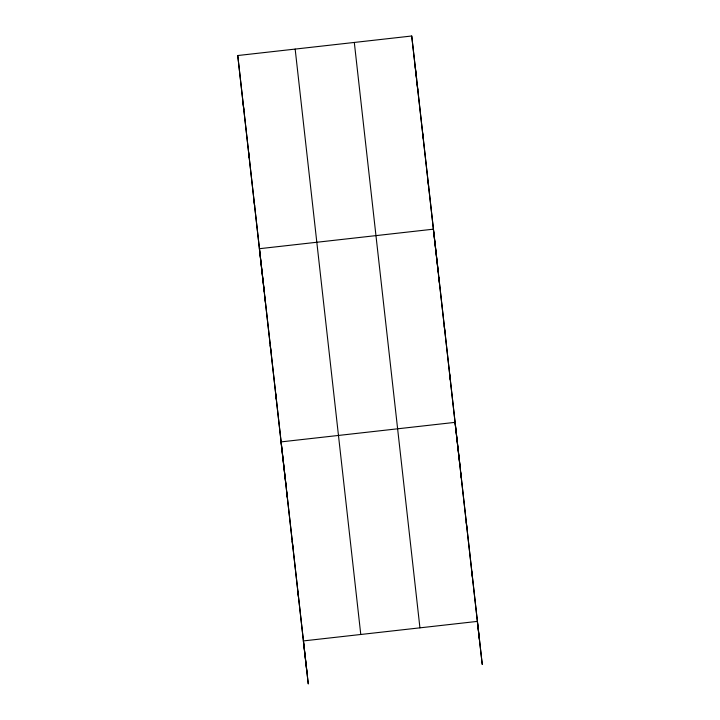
<?xml version="1.0" encoding="UTF-8"?>
<svg xmlns="http://www.w3.org/2000/svg" width="720" height="720" viewBox="0 0 720 720"><rect width="100%" height="100%" fill="white"/><g stroke="black" fill="none" stroke-linecap="round" stroke-linejoin="round"><path stroke-width="1.08" d="M306.864 671.652L237.753 55.53L411.723 36L416.637 79.074M417.141 84.294L417.789 89.964M422.55 132.588L423.198 138.258M427.968 180.882L428.616 186.552M438.291 272.259L433.377 229.176L259.407 248.706L264.312 291.789M438.795 277.479L439.443 283.149M444.204 325.773L444.852 331.443M449.622 374.067L450.261 379.737M459.936 465.435L455.031 422.361L281.052 441.891L285.966 484.965M460.611 472.122L461.259 477.792M466.182 521.874L466.83 527.544M471.762 571.635L472.41 577.305M237.753 55.53L308.277 684L303.363 640.926L477.342 621.396L482.247 664.47L415.233 66.735M243.162 103.824L243.81 109.494M248.58 152.118L249.228 157.788M253.989 200.412L254.637 206.082M264.816 297L265.464 302.679M270.234 345.294L270.873 350.973M275.643 393.597L276.291 399.267M286.632 491.643L287.28 497.322M292.212 541.404L292.86 547.074M297.783 591.165L298.431 596.835M411.723 36L479.394 639.405M354.312 42.444L419.931 627.84M295.164 49.086L360.774 634.473"/></g></svg>
